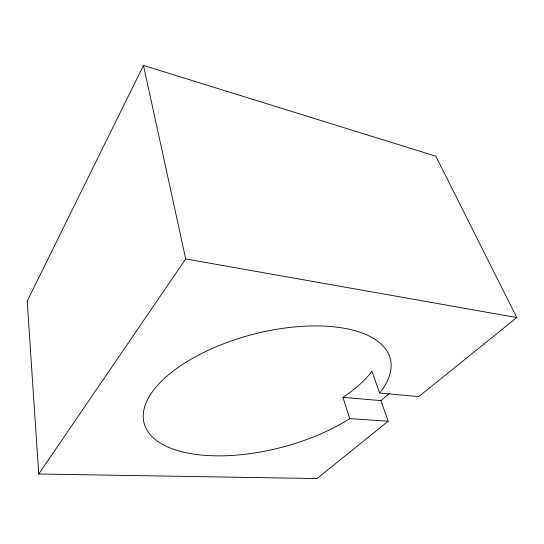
<?xml version="1.0" encoding="UTF-8"?>
<svg xmlns="http://www.w3.org/2000/svg" width="544" height="544" viewBox="0 0 544 544"><rect width="100%" height="100%" fill="white"/><g stroke="black" fill="none" stroke-linecap="round" stroke-linejoin="round"><path stroke-width="0.82" d="M349.792 418.622A127.242 58.296 -14.7 0 1 150.389 434.792A127.242 58.296 -14.7 0 1 272.911 329.943A127.242 58.296 -14.7 0 1 379.664 393.06L418.71 396.617L516.8 317.567L435.812 156.189L143.473 65.443L27.2 301.124L38.726 474.008L317.023 478.557L388.198 421.206L380.888 400.588L342.91 397.372L349.792 418.622L388.198 421.206M38.726 474.008L185.708 258.937L143.473 65.443M380.888 400.588L389.273 393.509M185.708 258.937L516.8 317.567M379.664 393.06L371.933 371.334A124.76 60.391 -14.7 0 1 342.91 397.372"/></g></svg>
